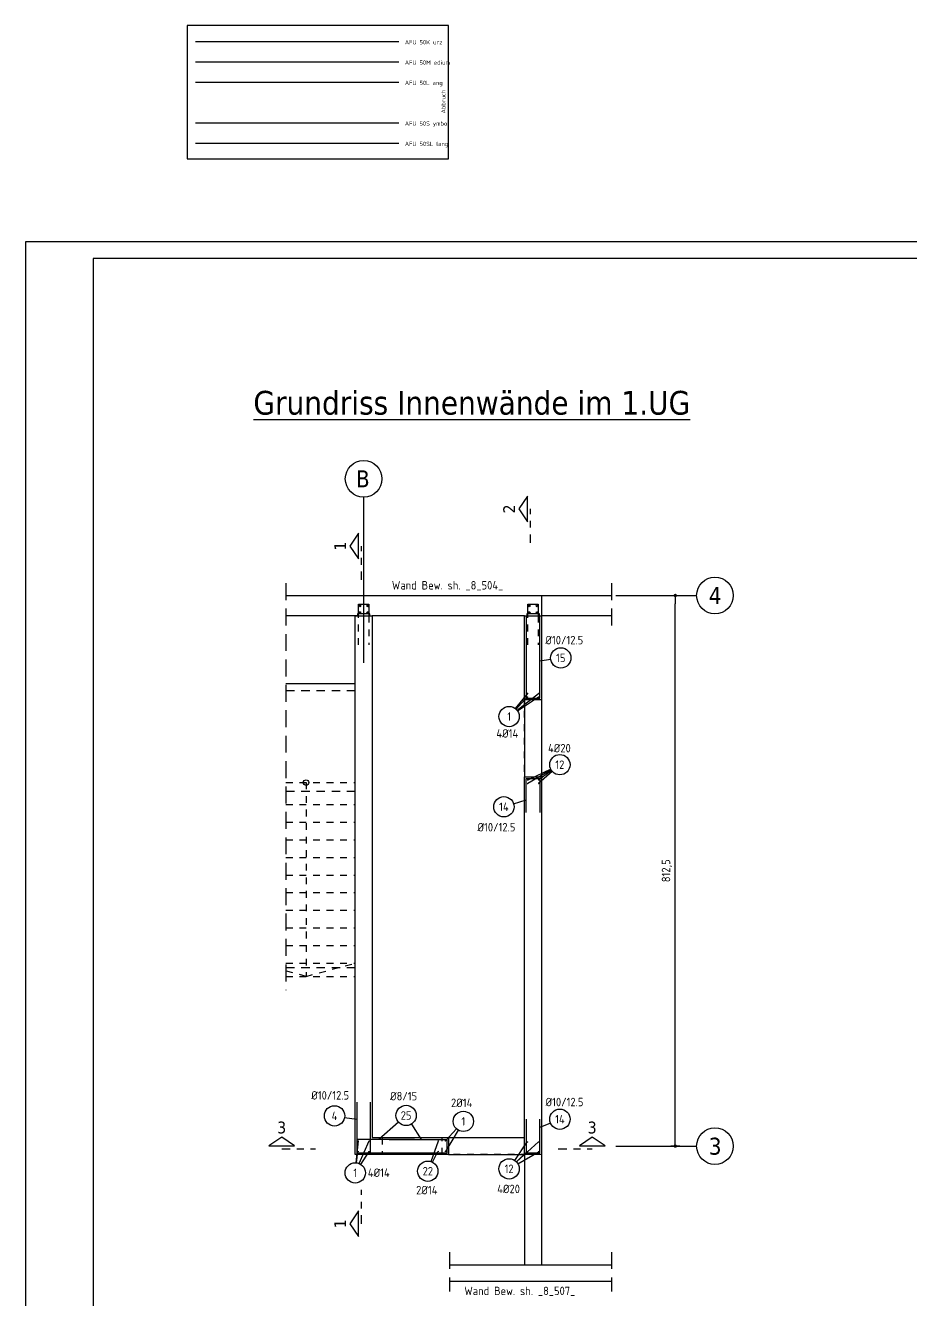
# Model space of a CAD drawing. Extents: x 0 to 74.6, y 0 to 35.2.
# Drawn here: x 0 to 13.06, y 14.09 to 32.89 of the extents above; entities that cross this region are included whole.
import ezdxf
from ezdxf.enums import TextEntityAlignment as Align

# ---------------------------------------------------------------- set-up
doc = ezdxf.new("R2010")
doc.units = 0
doc.header["$LTSCALE"] = 0.5
for name, pattern in [('AUSGEZOGEN', [1000.01, 1000, 0.01]), ('DASHDOTSMALL', [1.05, 0.5, -0.25, 0.05, -0.25]), ('DASHED', [0.75, 0.5, -0.25]), ('DOT', [0.175, 0.05, -0.125]), ('HIDDEN', [0.375, 0.25, -0.125]), ('HIDDEN2', [0.187, 0.125, -0.062]), ('PUNKT', [0.175, 0.05, -0.125]), ('STRICHPUNKT2', [0.55, 0.25, -0.125, 0.05, -0.125]), ('VERDECKT', [0.375, 0.25, -0.125])]:
    doc.linetypes.add(name, pattern=pattern)
for name, color, linetype in [('ACHSEN', 7, 'Continuous'), ('AFU', 7, 'Continuous'), ('BETON', 7, 'Continuous'), ('Brüstung EG', 7, 'Continuous'), ('DRUEBER', 7, 'Continuous'), ('HBT', 7, 'Continuous'), ('HILFE', 7, 'Continuous'), ('MASSE', 7, 'Continuous'), ('OBJEKT', 7, 'Continuous'), ('RAHMEN', 7, 'Continuous'), ('RND', 7, 'Continuous'), ('SCHNITTE', 7, 'Continuous'), ('SFP_Achsen', 7, 'Continuous'), ('TEXT', 7, 'Continuous'), ('VERDECKT', 7, 'Continuous')]:
    doc.layers.add(name, color=color, linetype=linetype)
doc.styles.add('helv', font='tahoma.ttf')
doc.styles.add('txt', font='isocp.shx')
doc.linetypes.add('ABBRUCH', pattern='A,0.15,-0.15,["x",Standard,S=0.07,R=0,X=-0.1,Y=-0.0238],-0.005', length=0.305)
doc.linetypes.add('AFU_50K', pattern='A,0.15,["/",Standard,S=0.2,R=0,X=-0.01,Y=-0.1],0.07,["/",Standard,S=0.2,R=0,X=-0.01,Y=-0.1],0.15', length=0.37)
doc.linetypes.add('AFU_50L', pattern='A,0.75,["/",Standard,S=0.2,R=0,X=-0.01,Y=-0.1],0.07,["/",Standard,S=0.2,R=0,X=-0.01,Y=-0.1],0.75', length=1.57)
doc.linetypes.add('AFU_50M', pattern='A,0.45,["/",Standard,S=0.2,R=0,X=-0.01,Y=-0.1],0.07,["/",Standard,S=0.2,R=0,X=-0.01,Y=-0.1],0.45', length=0.97)
doc.linetypes.add('AFU_50S', pattern='A,0,-0.15,["/",Standard,S=0.2,R=0,X=-0.01,Y=-0.1],0,-0.07,["/",Standard,S=0.2,R=0,X=-0.01,Y=-0.1],-0.15', length=0.37)
doc.linetypes.add('AFU_50SL', pattern='A,0,-0.75,["/",Standard,S=0.2,R=0,X=-0.01,Y=-0.1],0,-0.07,["/",Standard,S=0.2,R=0,X=-0.01,Y=-0.1],-0.75', length=1.57)
doc.dimstyles.new('DOT_I', dxfattribs={"dimscale": 0.5, "dimtxt": 0.25, "dimasz": 0.25, "dimexe": 0.1, "dimexo": 0.3, "dimgap": 0.1, "dimtad": 1, "dimdec": 3, "dimzin": 3, "dimtxsty": 'txt', "dimblk": 'DOT', "dimblk1": 'DOT', "dimblk2": 'DOT', "dimsah": 1, "dimcen": 0.1, "dimse1": 1, "dimse2": 1, "dimazin": 0, "dimtfac": 1, "dimtdec": 4, "dimtix": 1, "dimtmove": 2, "dimatfit": 3, "dimfxl": 0, "dimtvp": 1, "dimtolj": 1, "dimtzin": 0, "dimarcsym": 0})

# ---------------------------------------------------------------- blocks, each defined once
blk = doc.blocks.new('SCHN-2')
at = {"layer": 'SCHNITTE', "color": 6, "linetype": 'Continuous'}
blk.add_lwpolyline([(0.378, 0.088), (0, 0.34), (-0.378, 0.088)], close=True, dxfattribs=at)
at = {"layer": 'SCHNITTE', "color": 1, "linetype": 'DASHDOTSMALL', "style": 'helv'}
blk.add_attdef('SCHN-2', text='', height=0.35, dxfattribs=at).set_placement((0, 0.45), align=Align.CENTER)
blk = doc.blocks.new('DOT')
at = {"layer": 'MASSE', "color": 7, "linetype": 'Continuous'}
for p, q in [((0, 0), (-1, 0)), ((0, 0.54), (0, -0.54))]:
    blk.add_line(p, q, dxfattribs=at)
at = {"layer": 'MASSE', "color": 7, "linetype": 'Continuous', "const_width": 0.2}
blk.add_lwpolyline([(-0.1, 0, 1), (0.1, 0, 1)], format="xyb", close=True, dxfattribs=at)
blk = doc.blocks.new('*D12')
at = {"layer": 'Defpoints', "color": 0, "linetype": 'AUSGEZOGEN', "transparency": 16777216}
for p in [(9.587, 24.48), (9.587, 24.48), (9.587, 16.355)]:
    blk.add_point(p, dxfattribs=at)
at = {"layer": 'MASSE', "color": 0, "linetype": 'AUSGEZOGEN', "lineweight": -2, "transparency": 16777216}
blk.add_line((9.587, 16.48), (9.587, 24.355), dxfattribs=at)
at = {"layer": 'MASSE', "color": 0, "linetype": 'AUSGEZOGEN', "lineweight": -2, "transparency": 16777216, "xscale": 0.125, "yscale": 0.125, "zscale": 0.125}
for p, rotation in [((9.587, 24.48), 90), ((9.587, 16.355), 270)]:
    blk.add_blockref('DOT', p, dxfattribs=dict(at, rotation=rotation))
at = {"layer": 'MASSE', "color": 0, "linetype": 'AUSGEZOGEN', "transparency": 16777216, "insert": (9.465, 20.418), "char_height": 0.125, "attachment_point": 5, "rotation": 90, "style": 'txt'}
blk.add_mtext('\\A1;812,5', dxfattribs=at)
blk = doc.blocks.new('A1-35-0')
at = {"layer": 'RAHMEN'}
for p, q in [((118.9, 59.4), (0, 59.4)), ((0, 59.4), (0, 0))]:
    blk.add_line(p, q, dxfattribs=at)
at = {"layer": 'RAHMEN', "color": 5}
for p, q in [((118.4, 58.9), (2, 58.9)), ((2, 58.9), (2, 0.5))]:
    blk.add_line(p, q, dxfattribs=at)
blk = doc.blocks.new('RND_HIN')
at = {"layer": 'RND', "color": 7, "linetype": 'Continuous'}
blk.add_circle((0, 0), 0.3, dxfattribs=at)
at = {"layer": 'RND', "color": 7, "linetype": 'Continuous', "style": 'txt'}
blk.add_attdef('POSI', text='', height=0.25, dxfattribs=at).set_placement((0, 0), align=Align.MIDDLE)

msp = doc.modelspace()

# ---------------------------------------------------------------- linework, layer by layer
at = {"layer": 'ACHSEN', "color": 140, "linetype": 'AUSGEZOGEN'}
for p, q in [((4.9897, 25.9305), (4.9897, 23.4848)), ((8.7083, 24.4801), (9.9024, 24.4801)), ((8.7083, 16.3551), (9.9024, 16.3551))]:
    msp.add_line(p, q, dxfattribs=at)
at = {"layer": 'AFU', "color": 8, "linetype": 'AFU_50K'}
for p, q in [((5.5062, 32.6499), (2.5062, 32.6499)), ((4.8647, 24.1801), (5.1147, 24.1801)), ((7.3647, 24.1801), (7.6147, 24.1801))]:
    msp.add_line(p, q, dxfattribs=at)
at = {"layer": 'AFU', "color": 8, "linetype": 'AFU_50M'}
msp.add_line((5.5062, 32.3499), (2.5062, 32.3499), dxfattribs=at)
at = {"layer": 'AFU', "color": 8, "linetype": 'AFU_50L'}
msp.add_line((5.5062, 32.0499), (2.5062, 32.0499), dxfattribs=at)
at = {"layer": 'AFU', "color": 8, "linetype": 'AFU_50S'}
msp.add_line((5.5062, 31.4499), (2.5062, 31.4499), dxfattribs=at)
at = {"layer": 'AFU', "color": 8, "linetype": 'AFU_50SL'}
msp.add_line((5.5062, 31.1499), (2.5062, 31.1499), dxfattribs=at)
at = {"layer": 'AFU', "color": 8, "linetype": 'ABBRUCH'}
msp.add_lwpolyline([(2.3877, 30.9238), (6.2422, 30.9238), (6.2422, 32.8905), (2.3877, 32.8905)], close=True, dxfattribs=at)
at = {"layer": 'BETON', "color": 6, "linetype": 'AUSGEZOGEN', "lineweight": -2}
for p, q in [((3.8436, 24.4801), (7.6147, 24.4801)), ((7.6147, 24.4801), (7.6147, 22.9401)), ((4.8647, 24.1801), (3.8436, 24.1801)), ((4.8647, 16.2301), (4.8647, 24.1801)), ((7.3647, 24.1801), (5.1147, 24.1801)), ((5.1147, 24.1801), (5.1147, 16.4801)), ((7.3647, 22.9401), (7.3647, 24.1801)), ((7.6147, 22.9401), (7.3647, 22.9401)), ((7.3647, 21.8051), (7.6147, 21.8051)), ((7.3647, 16.2301), (7.3647, 21.8051)), ((7.6147, 21.8051), (7.6147, 16.2301)), ((5.1147, 16.4801), (6.2397, 16.4801)), ((6.2397, 16.4801), (6.2397, 16.2301)), ((6.2397, 16.2301), (4.8647, 16.2301)), ((7.6147, 16.2301), (7.3647, 16.2301)), ((6.2563, 14.6051), (8.6475, 14.6051)), ((8.6475, 14.3551), (6.2563, 14.3551))]:
    msp.add_line(p, q, dxfattribs=at)
at = {"layer": 'Brüstung EG', "color": 102, "linetype": 'DOT'}
for p, q in [((7.6147, 24.4801), (8.6475, 24.4801)), ((8.6475, 24.1801), (7.6147, 24.1801))]:
    msp.add_line(p, q, dxfattribs=at)
at = {"layer": 'DRUEBER', "color": 7, "linetype": 'PUNKT', "lineweight": -2}
for p, q in [((3.8436, 24.4801), (7.6147, 24.4801)), ((7.6147, 24.4801), (7.6147, 16.2301)), ((4.8647, 24.1801), (3.8436, 24.1801)), ((4.8647, 16.2301), (4.8647, 24.1801)), ((7.3647, 24.1801), (5.1147, 24.1801)), ((5.1147, 24.1801), (5.1147, 16.4801)), ((7.3647, 16.4801), (7.3647, 24.1801)), ((5.1147, 16.4801), (5.2647, 16.4801)), ((5.2647, 16.4801), (5.2647, 16.2301)), ((6.1497, 16.2301), (6.1497, 16.4801)), ((6.1497, 16.4801), (7.3647, 16.4801)), ((5.2647, 16.2301), (4.8647, 16.2301)), ((7.6147, 16.2301), (6.1497, 16.2301)), ((6.2563, 14.6051), (8.6475, 14.6051)), ((8.6475, 14.3551), (6.2563, 14.3551))]:
    msp.add_line(p, q, dxfattribs=at)
at = {"layer": 'DRUEBER', "color": 7, "linetype": 'DOT'}
for p, q in [((3.8436, 21.7201), (4.8647, 21.7201)), ((4.1397, 21.7201), (4.1397, 18.8601)), ((3.8436, 21.3951), (4.8647, 21.3951)), ((3.8436, 21.1351), (4.8647, 21.1351)), ((3.8436, 20.8751), (4.8647, 20.8751)), ((3.8436, 20.6151), (4.8647, 20.6151)), ((3.8436, 20.3551), (4.8647, 20.3551)), ((3.8436, 20.0951), (4.8647, 20.0951)), ((3.8436, 19.8351), (4.8647, 19.8351)), ((3.8436, 19.5751), (4.8647, 19.5751)), ((3.8436, 19.3151), (4.8647, 19.3151)), ((3.8436, 19.0551), (4.8647, 19.0551)), ((4.1397, 18.8601), (4.8647, 19.0551)), ((4.1397, 18.8601), (3.8436, 18.9397)), ((3.8436, 18.8601), (4.8647, 18.8601))]:
    msp.add_line(p, q, dxfattribs=at)
at = {"layer": 'HBT', "color": 102, "linetype": 'AUSGEZOGEN'}
for p, q in [((4.8967, 24.1801), (4.8647, 24.1801)), ((5.0827, 24.1801), (5.1147, 24.1801))]:
    msp.add_line(p, q, dxfattribs=at)
at = {"layer": 'HBT', "color": 7, "linetype": 'AUSGEZOGEN'}
for points in [[(4.9127, 24.2101), (4.9127, 24.3501), (5.0667, 24.3501), (5.0667, 24.2101)], [(7.4127, 24.2101), (7.4127, 24.3501), (7.5667, 24.3501), (7.5667, 24.2101)]]:
    msp.add_lwpolyline(points, dxfattribs=at)
at = {"layer": 'HBT', "color": 102, "linetype": 'AUSGEZOGEN'}
for points in [[(5.0827, 24.1801), (5.0827, 24.2101), (4.8967, 24.2101), (4.8967, 24.1801)], [(7.5827, 24.1801), (7.5827, 24.2101), (7.3967, 24.2101), (7.3967, 24.1801)]]:
    msp.add_lwpolyline(points, dxfattribs=at)
at = {"layer": 'HBT', "color": 7, "linetype": 'HIDDEN2'}
for points in [[(4.9127, 23.7501), (4.9127, 24.1801), (4.9127, 24.2101)], [(5.0667, 24.2101), (5.0667, 24.1801), (5.0667, 23.7501)], [(7.4127, 23.7501), (7.4127, 24.1801), (7.4127, 24.2101)], [(7.5667, 24.2101), (7.5667, 24.1801), (7.5667, 23.7501)]]:
    msp.add_lwpolyline(points, dxfattribs=at)
at = {"layer": 'HILFE', "color": 102, "linetype": 'DASHED'}
for p, q in [((3.8436, 24.6612), (3.8436, 18.6582)), ((8.6475, 24.6612), (8.6475, 23.986)), ((6.2563, 14.7925), (6.2563, 14.2083)), ((8.6475, 14.7925), (8.6475, 14.2083))]:
    msp.add_line(p, q, dxfattribs=at)
at = {"layer": 'OBJEKT', "color": 7, "linetype": 'AUSGEZOGEN'}
for p, q in [((7.6147, 24.4801), (8.6475, 24.4801)), ((8.6475, 24.1801), (7.6147, 24.1801)), ((3.8436, 23.1801), (4.8647, 23.1801)), ((7.3647, 22.9401), (7.3647, 21.8051)), ((7.6147, 22.9401), (7.6147, 21.8051)), ((6.2397, 16.4801), (7.3647, 16.4801)), ((6.2397, 16.2301), (7.3647, 16.2301)), ((7.3647, 16.2301), (7.3647, 14.6051)), ((7.6147, 16.2301), (7.6147, 14.6051))]:
    msp.add_line(p, q, dxfattribs=at)
msp.add_circle((4.1397, 21.7201), 0.04, dxfattribs=at)
at = {"layer": 'RND', "color": 102, "linetype": 'AUSGEZOGEN'}
for p, q in [((7.7498, 23.5348), (7.5897, 23.5088)), ((7.2304, 22.8099), (7.4134, 23.0358)), ((7.238, 22.8033), (7.4034, 22.982)), ((7.2535, 22.7866), (7.5674, 23.0358)), ((7.2607, 22.7767), (7.5674, 22.982)), ((7.7492, 21.9182), (7.4134, 21.757)), ((7.7555, 21.9065), (7.4134, 21.7032)), ((7.7624, 21.896), (7.5674, 21.757)), ((7.772, 21.8838), (7.5674, 21.7032)), ((7.2025, 21.4062), (7.3897, 21.4636)), ((4.7078, 16.7792), (4.8897, 16.7518)), ((5.5032, 16.7086), (5.2148, 16.4551)), ((5.6954, 16.6806), (5.8393, 16.4508)), ((6.3596, 16.6092), (6.1988, 16.4322)), ((6.3844, 16.591), (6.1988, 16.2759)), ((7.7464, 16.6955), (7.5897, 16.6316)), ((4.8815, 16.109), (4.9153, 16.4318)), ((4.9253, 16.0976), (5.0694, 16.4318)), ((5.9866, 16.1259), (6.0954, 16.4322)), ((7.2192, 16.1439), (7.4034, 16.4165)), ((7.2457, 16.1211), (7.5674, 16.4165)), ((4.8845, 16.1087), (4.9053, 16.2755)), ((4.9472, 16.0859), (5.0694, 16.2755)), ((6.0047, 16.1181), (6.0854, 16.2759)), ((7.2437, 16.1231), (7.4034, 16.2755)), ((7.2651, 16.0947), (7.5774, 16.2755))]:
    msp.add_line(p, q, dxfattribs=at)
at = {"layer": 'RND', "color": 1, "linetype": 'AUSGEZOGEN'}
for points in [[(7.3897, 24.1651), (7.3897, 22.9651), (7.5897, 22.9651), (7.5897, 24.1651)], [(7.3897, 21.2801), (7.3897, 21.7801), (7.5897, 21.7801), (7.5897, 21.2801)], [(4.8897, 17.0051), (4.8897, 16.2551), (5.0897, 16.2551), (5.0897, 17.0051)], [(7.3897, 16.7551), (7.3897, 16.2551), (7.5897, 16.2551), (7.5897, 16.7551)], [(5.7397, 16.4551), (4.8897, 16.4551), (4.8897, 16.2551), (5.7397, 16.2551)], [(5.3647, 16.4508), (6.2147, 16.4508), (6.2147, 16.2508), (5.3647, 16.2508)]]:
    msp.add_lwpolyline(points, dxfattribs=at)
at = {"layer": 'RND', "color": 7, "linetype": 'AUSGEZOGEN', "const_width": 0.01}
for points in [[(7.4034, 23.0358, 1), (7.4134, 23.0358, 1)], [(7.4034, 22.982, 1), (7.4134, 22.982, 1)], [(7.5674, 23.0358, 1), (7.5774, 23.0358, 1)], [(7.5674, 22.982, 1), (7.5774, 22.982, 1)], [(7.4034, 21.757, 1), (7.4134, 21.757, 1)], [(7.4034, 21.7032, 1), (7.4134, 21.7032, 1)], [(7.5674, 21.757, 1), (7.5774, 21.757, 1)], [(7.5674, 21.7032, 1), (7.5774, 21.7032, 1)], [(4.9053, 16.4318, 1), (4.9153, 16.4318, 1)], [(5.0694, 16.4318, 1), (5.0794, 16.4318, 1)], [(6.0854, 16.4322, 1), (6.0954, 16.4322, 1)], [(6.1888, 16.4322, 1), (6.1988, 16.4322, 1)], [(7.4034, 16.4165, 1), (7.4134, 16.4165, 1)], [(7.5674, 16.4165, 1), (7.5774, 16.4165, 1)], [(4.9053, 16.2755, 1), (4.9153, 16.2755, 1)], [(5.0694, 16.2755, 1), (5.0794, 16.2755, 1)], [(6.0854, 16.2759, 1), (6.0954, 16.2759, 1)], [(6.1888, 16.2759, 1), (6.1988, 16.2759, 1)], [(7.4034, 16.2755, 1), (7.4134, 16.2755, 1)], [(7.5674, 16.2755, 1), (7.5774, 16.2755, 1)]]:
    msp.add_lwpolyline(points, format="xyb", close=True, dxfattribs=at)
at = {"layer": 'RND', "color": 7, "linetype": 'AUSGEZOGEN'}
for centre in [(4.9322, 24.3259), (5.0488, 24.3259), (7.4322, 24.3259), (7.5488, 24.3259), (4.9322, 24.2279), (5.0488, 24.2279), (7.4322, 24.2279), (7.5488, 24.2279)]:
    msp.add_circle(centre, 0.0125, dxfattribs=at)
at = {"layer": 'SCHNITTE', "color": 6, "linetype": 'STRICHPUNKT2'}
for p, q in [((7.4494, 25.2564), (7.4494, 25.7564)), ((4.9561, 24.709), (4.9561, 25.209)), ((3.7806, 16.3172), (4.2806, 16.3172)), ((7.8616, 16.3172), (8.3616, 16.3172)), ((4.9561, 15.2097), (4.9561, 15.7097))]:
    msp.add_line(p, q, dxfattribs=at)
at = {"layer": 'SFP_Achsen', "color": 7, "linetype": 'AUSGEZOGEN'}
for centre in [(4.9897, 26.201), (10.1729, 24.4801), (10.1729, 16.3551)]:
    msp.add_circle(centre, 0.2705, dxfattribs=at)
at = {"layer": 'VERDECKT', "color": 7, "linetype": 'VERDECKT'}
msp.add_line((3.8436, 23.0801), (4.8647, 23.0801), dxfattribs=at)
at = {"layer": 'VERDECKT', "color": 7, "linetype": 'HIDDEN'}
for p, q in [((3.8436, 21.5901), (4.8647, 21.5901)), ((3.8436, 18.9901), (4.8647, 18.9901))]:
    msp.add_line(p, q, dxfattribs=at)

# ---------------------------------------------------------------- block references
at = {"layer": 'RAHMEN', "color": 7, "linetype": 'AUSGEZOGEN', "xscale": 0.5, "yscale": 0.5, "zscale": 0.5}
msp.add_blockref('A1-35-0', (0, 0), dxfattribs=at)
at = {"layer": 'RND', "color": 7, "linetype": 'AUSGEZOGEN', "xscale": 0.5, "yscale": 0.5, "zscale": 0.5}
for p, values in [((7.8979, 23.5588), {'POSI': '15'}), ((7.136, 22.6933), {'POSI': '1'}), ((7.8845, 21.9831), {'POSI': '12'}), ((7.0591, 21.3622), {'POSI': '14'}), ((4.5595, 16.8016), {'POSI': '4'}), ((5.6158, 16.8077), {'POSI': '25'}), ((6.4605, 16.7202), {'POSI': '1'}), ((7.8853, 16.7522), {'POSI': '14'}), ((7.1352, 16.0196), {'POSI': '12'}), ((4.8659, 15.9598), {'POSI': '1'}), ((5.9364, 15.9845), {'POSI': '22'})]:
    msp.add_blockref('RND_HIN', p, dxfattribs=at).add_auto_attribs(values)
at = {"layer": 'SCHNITTE', "color": 6, "linetype": 'STRICHPUNKT2', "xscale": 0.5, "yscale": 0.5, "zscale": 0.5, "rotation": 90}
for p, values in [((7.4494, 25.7564), {'SCHN-2': '2'}), ((4.9561, 25.209), {'SCHN-2': '1'}), ((4.9561, 15.2097), {'SCHN-2': '1'})]:
    msp.add_blockref('SCHN-2', p, dxfattribs=at).add_auto_attribs(values)
at = {"layer": 'SCHNITTE', "color": 6, "linetype": 'STRICHPUNKT2', "xscale": 0.5, "yscale": 0.5, "zscale": 0.5}
for p in [(3.7806, 16.3172), (8.3616, 16.3172)]:
    msp.add_blockref('SCHN-2', p, dxfattribs=at).add_auto_attribs({'SCHN-2': '3'})

# ---------------------------------------------------------------- texts
at = {"layer": 'AFU', "color": 8, "linetype": 'AFU_50K', "style": 'txt'}
msp.add_text('AFU 50K urz', height=0.0625, dxfattribs=at).set_placement((5.5974, 32.6123))
at = {"layer": 'AFU', "color": 8, "linetype": 'AFU_50M', "style": 'txt'}
msp.add_text('AFU 50M edium', height=0.0625, dxfattribs=at).set_placement((5.5974, 32.3123))
at = {"layer": 'AFU', "color": 8, "linetype": 'AFU_50L', "style": 'txt'}
msp.add_text('AFU 50L ang', height=0.0625, dxfattribs=at).set_placement((5.5974, 32.0123))
at = {"layer": 'AFU', "color": 8, "linetype": 'ABBRUCH', "style": 'txt'}
msp.add_text('Abbruch', height=0.0625, rotation=90, dxfattribs=at).set_placement((6.197, 31.5932))
at = {"layer": 'AFU', "color": 8, "linetype": 'AFU_50S', "style": 'txt'}
msp.add_text('AFU 50S ymbol', height=0.0625, dxfattribs=at).set_placement((5.5974, 31.4123))
at = {"layer": 'AFU', "color": 8, "linetype": 'AFU_50SL', "style": 'txt'}
msp.add_text('AFU 50SL lang', height=0.0625, dxfattribs=at).set_placement((5.5974, 31.1123))
at = {"layer": 'SFP_Achsen', "color": 6, "linetype": 'AUSGEZOGEN', "style": 'helv'}
for s, p in [('B', (4.8757, 26.0766)), ('4', (10.0823, 24.3539)), ('3', (10.0823, 16.2289))]:
    msp.add_text(s, height=0.25, dxfattribs=at).set_placement(p)
at = {"layer": 'TEXT', "color": 5, "linetype": 'AUSGEZOGEN', "style": 'helv'}
msp.add_text('%%UGrundriss Innenwände im 1.UG%%U ', height=0.35, dxfattribs=at).set_placement((3.3621, 27.1486))
at = {"layer": 'TEXT', "color": 7, "linetype": 'AUSGEZOGEN', "style": 'txt'}
for s, p in [('Wand Bew. sh. _8_504_', (5.4055, 24.5678)), ('%%C10/12.5', (7.6707, 23.759)), ('4%%C14', (6.9477, 22.382)), ('4%%C20', (7.7099, 22.1649)), ('%%C10/12.5', (6.6688, 20.998)), ('%%C10/12.5', (4.2162, 17.0414)), ('2%%C14', (6.2783, 16.9312)), ('%%C10/12.5', (7.6731, 16.943)), ('4%%C14', (5.0516, 15.9004)), ('2%%C14', (5.7643, 15.6435)), ('4%%C20', (6.9602, 15.6607)), ('Wand Bew. sh. _8_507_', (6.4744, 14.1559))]:
    msp.add_text(s, height=0.125, dxfattribs=at).set_placement(p)
at = {"layer": 'TEXT', "color": 7, "linetype": 'PUNKT', "style": 'txt'}
msp.add_text('%%C8/15', height=0.125, dxfattribs=at).set_placement((5.3784, 17.0297))

# ---------------------------------------------------------------- dimensions: what is measured, and where the dimension line sits
at = {"layer": 'MASSE', "color": 7, "linetype": 'AUSGEZOGEN'}
dim = msp.add_linear_dim(base=(9.5871, 24.4801), p1=(9.5871, 16.3551), p2=(9.5871, 24.4801), angle=90, dimstyle='DOT_I', override={"dimdec": 1, "dimlfac": 100}, dxfattribs=at)
dim.commit()
dim.dimension.update_dxf_attribs({"geometry": '*D12', "text_midpoint": (9.4652, 20.4176)})

doc.saveas('drawing.dxf')
